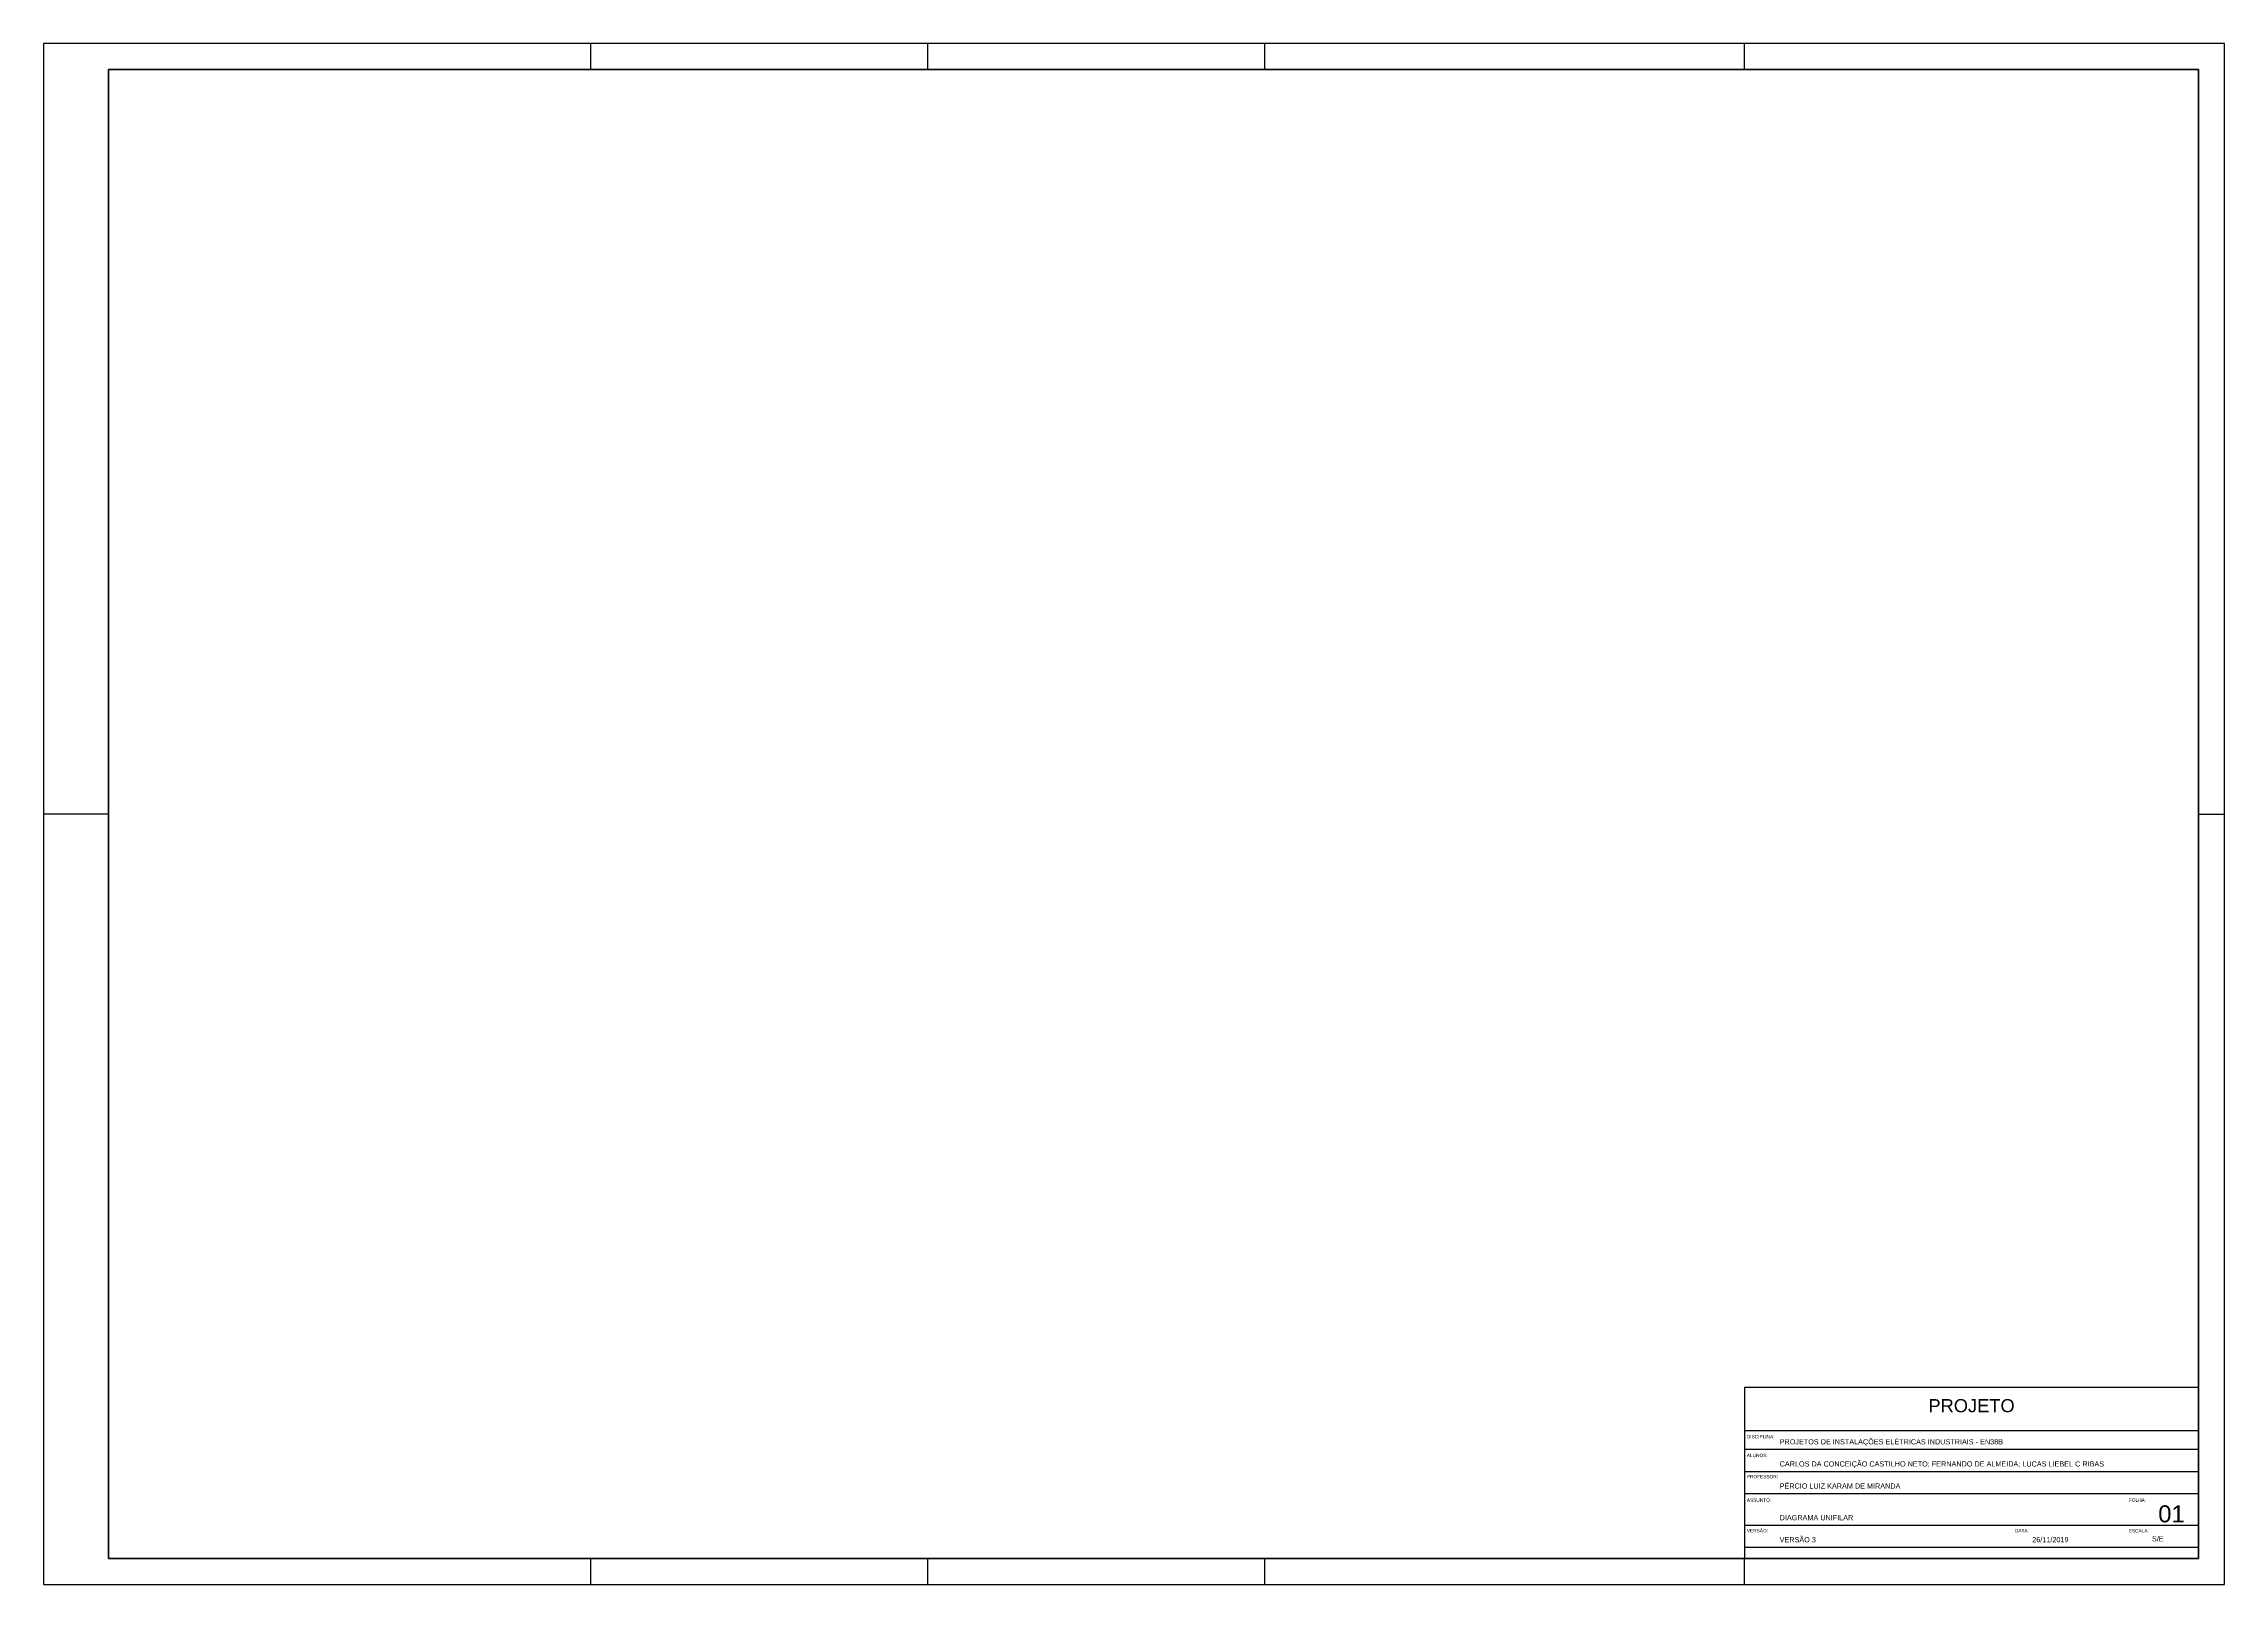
# Paper-space layout 'Layout1' of a CAD drawing. Header units: millimetres. Extents: x 549 to 1390, y 40 to 634.
import ezdxf
from ezdxf.enums import TextEntityAlignment as Align

# ---------------------------------------------------------------- set-up
doc = ezdxf.new("R2010")
doc.units = ezdxf.units.MM
doc.layers.add('Alimentadores', color=7, linetype='Continuous')
doc.layers.add('ARQ-FOLHA', color=7, linetype='Continuous')
doc.styles.add('arial', font='arial.ttf')
doc.styles.get("Standard").update_dxf_attribs({"font": 'arial.ttf'})

# ---------------------------------------------------------------- blocks, each defined once
blk = doc.blocks.new('legenda')
at = {"layer": 'ARQ-FOLHA'}
for p, q in [((0, 65.9), (-175, 65.9)), ((-175, 65.9), (-175, 0)), ((0, 49.24), (-175, 49.24)), ((0, 41.97), (-175, 41.97)), ((0, 33.45), (-175, 33.45)), ((-175, 33.45), (-175, 33.45)), ((0, 24.93), (-175, 24.93)), ((-175, 23.92), (-175, 23.92)), ((0, 12.7), (-175, 12.7)), ((0, 4.23), (-175, 4.23))]:
    blk.add_line(p, q, dxfattribs=at)
at = {"ltscale": 0.5}
for tag, p in [('MATERIA', (-161.51, 43.97)), ('NOME', (-161.51, 35.45)), ('PROFES', (-161.51, 26.93)), ('VERSÃO', (-161.51, 6.23)), ('TITULO', (-161.51, 14.7)), ('ESCALA', (-17.91, 6.56)), ('DATA', (-64.09, 6.23))]:
    blk.add_attdef(tag, p, '', height=2, dxfattribs=at)
at = {"layer": 'ARQ-FOLHA', "style": 'arial'}
blk.add_text('PROJETO', height=5.043, dxfattribs=at).set_placement((-87.5, 58.9), align=Align.MIDDLE_CENTER)
for s, height, p in [('DISCIPLINA:', 1.3112, (-174.16, 46.31)), ('ALUNOS:', 1.311, (-174.16, 39.05)), ('PROFESSOR:', 1.311, (-174.16, 30.89)), ('ASSUNTO:', 1.311, (-174.16, 21.82)), ('FOLHA:', 1.311, (-26.81, 21.82)), ('VERSÃO:', 1.311, (-174.16, 10.05)), ('DATA:', 1.311, (-70.78, 10.05)), ('ESCALA:', 1.311, (-26.84, 10.05))]:
    blk.add_text(s, height=height, dxfattribs=at).set_placement(p)
blk.add_attdef('01', (-15.5, 13.91), '', height=6.56, dxfattribs=at)

psp = doc.layouts.get("Layout1")

# ---------------------------------------------------------------- linework, layer by layer
for p, q in [((1390.31, 634.49), (549.31, 634.49)), ((549.31, 634.49), (549.31, 40.49)), ((760.31, 624.49), (760.31, 634.49)), ((890.31, 624.49), (890.31, 634.49)), ((1020.31, 624.49), (1020.31, 634.49)), ((1205.31, 624.49), (1205.31, 634.49)), ((1390.31, 40.49), (1390.31, 634.49)), ((574.31, 337.49), (549.31, 337.49)), ((1380.31, 337.49), (1390.31, 337.49)), ((760.31, 40.49), (760.31, 50.49)), ((890.31, 40.49), (890.31, 50.49)), ((1020.31, 40.49), (1020.31, 50.49)), ((1205.31, 40.49), (1205.31, 50.49)), ((549.31, 40.49), (1390.31, 40.49))]:
    psp.add_line(p, q)
at = {"lineweight": 100}
for p, q in [((1380.31, 624.49), (574.31, 624.49)), ((574.31, 624.49), (574.31, 50.49)), ((1380.31, 50.49), (1380.31, 624.49)), ((574.31, 50.49), (1380.31, 50.49))]:
    psp.add_line(p, q, dxfattribs=at)

# ---------------------------------------------------------------- block references
at = {"layer": 'Alimentadores', "linetype": 'Continuous'}
psp.add_blockref('legenda', (1380.31, 50.49), dxfattribs=at).add_auto_attribs({'DATA': '26/11/2019', 'VERSÃO': 'VERSÃO 3', 'TITULO': 'DIAGRAMA UNIFILAR', 'PROFES': 'PÉRCIO LUIZ KARAM DE MIRANDA', 'NOME': 'CARLOS DA CONCEIÇÃO CASTILHO NETO; FERNANDO DE ALMEIDA; LUCAS LIEBEL C RIBAS', 'MATERIA': 'PROJETOS DE INSTALAÇÕES ELÉTRICAS INDUSTRIAIS - EN38B', '01': '01', 'ESCALA': 'S/E'})

doc.saveas('drawing.dxf')
